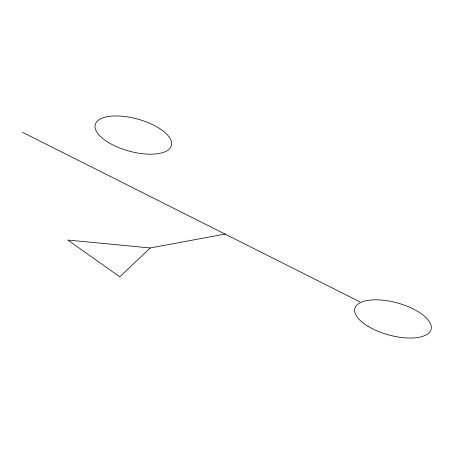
<?xml version="1.0" encoding="UTF-8"?>
<svg xmlns="http://www.w3.org/2000/svg" width="454" height="454" viewBox="0 0 454 454"><rect width="100%" height="100%" fill="white"/><g stroke="black" fill="none" stroke-linecap="round" stroke-linejoin="round"><path stroke-width="0.68" d="M150.251 247.958L119.765 276.827L67.839 240.053L150.251 247.958L225.519 233.986M22.7 132.409L359.948 301.848M108.392 142.46A39.515 16.577 15.4 0 0 171.039 146.653A39.515 16.577 15.4 0 0 120.582 116.111A39.515 16.577 15.4 0 0 108.392 142.46M368.024 326.312A39.515 16.577 15.4 0 0 430.664 330.501A39.515 16.577 15.4 0 0 380.214 299.963A39.515 16.577 15.4 0 0 368.024 326.312"/></g></svg>
